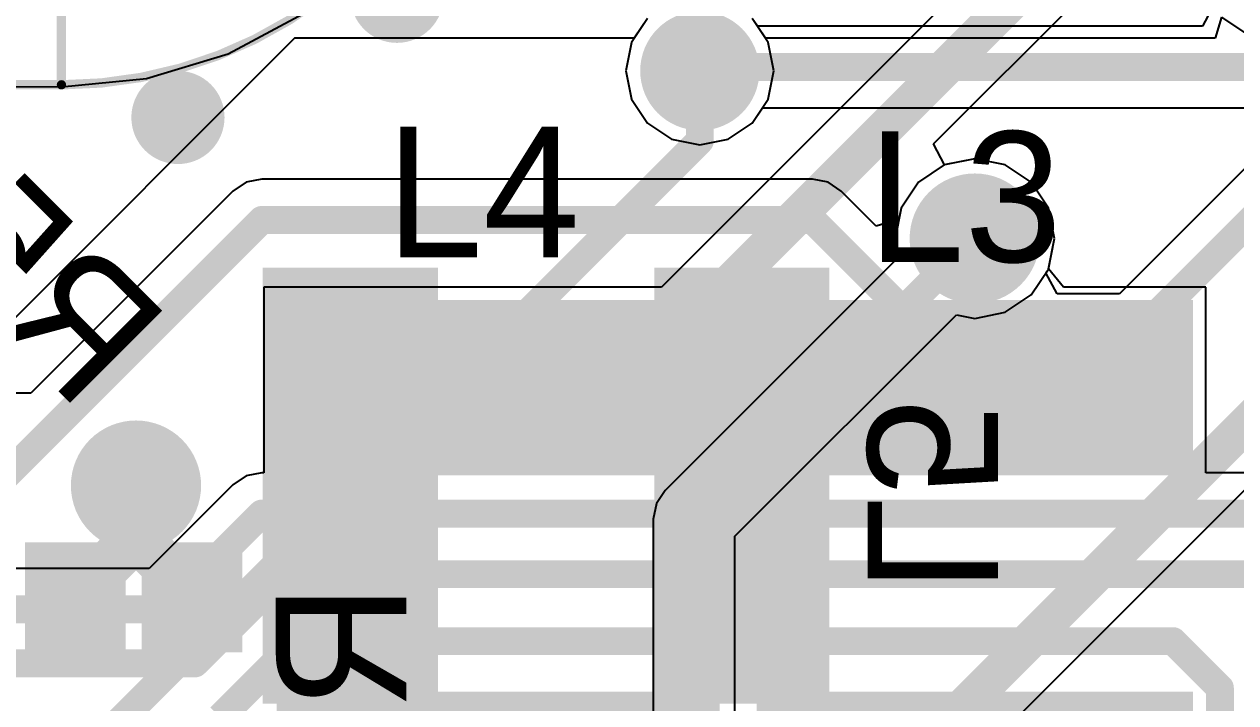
# Model space of a CAD drawing. Header units: millimetres. Extents: x 73 to 190, y 73 to 267.
# Drawn here: x 99.4 to 105.9, y 112.26 to 115.9 of the extents above; entities that cross this region are included whole.
import ezdxf

# ---------------------------------------------------------------- set-up
doc = ezdxf.new("R2010")
doc.units = ezdxf.units.MM
for name, color, linetype in [('BottomLayer', 5, 'Continuous'), ('BottomOverlay', 54, 'Continuous'), ('BottomPaste', 16, 'Continuous'), ('BottomSolder', 6, 'Continuous'), ('DrillDrawing', 1, 'Continuous'), ('KeepOutLayer', 6, 'Continuous'), ('Mechanical1', 6, 'Continuous'), ('Mechanical16', 56, 'Continuous'), ('MidLayer1', 16, 'Continuous'), ('MidLayer2', 76, 'Continuous'), ('MultiLayer', 9, 'Continuous'), ('TopLayer', 1, 'Continuous'), ('TopOverlay', 2, 'Continuous'), ('TopPaste', 8, 'Continuous'), ('TopSolder', 216, 'Continuous'), ('ViaHoleLayer', 16, 'Continuous')]:
    doc.layers.add(name, color=color, linetype=linetype)

msp = doc.modelspace()

# ---------------------------------------------------------------- linework, layer by layer
at = {"layer": 'BottomLayer'}
for p, q in [((105.7817, 116.0012), (105.7219, 115.8892)), ((100.494, 115.7416), (100.898, 115.9575)), ((100.494, 115.7416), (100.898, 115.9575)), ((102.7438, 115.9312), (102.6576, 115.8022)), ((103.3342, 115.8892), (103.3062, 115.9312)), ((105.7219, 115.8892), (103.3342, 115.8892)), ((102.6576, 115.8022), (102.6274, 115.65)), ((100.0558, 115.6086), (100.494, 115.7416)), ((100.0558, 115.6086), (100.494, 115.7416)), ((102.6274, 115.65), (102.6576, 115.4978)), ((96.8, 115.575), (99.6, 115.5637)), ((96.8, 115.575), (99.6, 115.5637)), ((99.6, 115.5637), (100.0558, 115.6086)), ((99.6, 115.5637), (100.0558, 115.6086)), ((102.6576, 115.4978), (102.7438, 115.3688)), ((103.3062, 115.3688), (103.361, 115.4508)), ((103.361, 115.4508), (108.16, 115.4508)), ((102.7438, 115.3688), (102.8728, 115.2826)), ((103.1772, 115.2826), (103.3062, 115.3688)), ((102.8728, 115.2826), (103.025, 115.2524)), ((103.025, 115.2524), (103.1772, 115.2826)), ((106.0672, 115.245), (105.2764, 114.4542)), ((104.3363, 115.1452), (104.1976, 115.0524)), ((104.5, 115.1777), (104.3363, 115.1452)), ((104.6637, 115.1452), (104.5, 115.1777)), ((104.8024, 115.0524), (104.6637, 115.1452)), ((100.5911, 115.0525), (100.52, 115.005)), ((100.675, 115.0692), (100.5911, 115.0525)), ((103.6291, 115.0692), (100.675, 115.0692)), ((103.7129, 115.0525), (103.6291, 115.0692)), ((103.7841, 115.005), (103.7129, 115.0525)), ((104.1976, 115.0524), (104.1048, 114.9137)), ((104.8952, 114.9137), (104.8024, 115.0524)), ((100.52, 115.005), (99.4364, 113.9214)), ((103.9715, 114.8176), (103.7841, 115.005)), ((104.1048, 114.9137), (104.0931, 114.8544)), ((104.9277, 114.75), (104.8952, 114.9137)), ((104.0931, 114.8544), (103.9715, 114.8176)), ((104.8952, 114.5863), (104.9277, 114.75)), ((104.8817, 114.5662), (104.8952, 114.5863)), ((104.9416, 114.4542), (104.8817, 114.5662)), ((105.2764, 114.4542), (104.9416, 114.4542)), ((103.852, 111.306), (106.782, 114.2359)), ((99.4364, 113.9214), (99.3094, 113.9214))]:
    msp.add_line(p, q, dxfattribs=at)
for points, const_width in [([(101.275, 116.05, 1), (101.525, 116.05, 1)], 0.25), ([(102.9, 115.65, 1), (103.15, 115.65, 1)], 0.25), ([(102.9975, 115.64, 1), (103.0725, 115.64, 1)], 0.075), ([(103.0275, 115.67, 1), (103.1025, 115.67, 1)], 0.075), ([(103.0275, 115.67, 1), (103.1025, 115.67, 1)], 0.075), ([(100.1, 115.4, 1), (100.35, 115.4, 1)], 0.25), ([(104.3602, 114.75, 1), (104.6398, 114.75, 1)], 0.2795), ([(100.6375, 114.85, 1), (100.7125, 114.85, 1)], 0.075), ([(100.6375, 114.85, 1), (100.7125, 114.85, 1)], 0.075), ([(103.5916, 114.85, 1), (103.6666, 114.85, 1)], 0.075), ([(103.5916, 114.85, 1), (103.6666, 114.85, 1)], 0.075), ([(104.2066, 114.235, 1), (104.2816, 114.235, 1)], 0.075), ([(104.2066, 114.235, 1), (104.2816, 114.235, 1)], 0.075), ([(105.3297, 114.235, 1), (105.4047, 114.235, 1)], 0.075), ([(105.3297, 114.235, 1), (105.4047, 114.235, 1)], 0.075), ([(99.8603, 113.425, 1), (100.1397, 113.425, 1)], 0.2794), ([(99.9375, 113.425, 1), (100.0625, 113.425, 1)], 0.125), ([(101.1125, 113.425, 1), (101.1875, 113.425, 1)], 0.075), ([(99.9365, 113.15, 1), (100.0635, 113.15, 1)], 0.127), ([(99.9365, 113.15, 1), (100.0635, 113.15, 1)], 0.127), ([(99.9375, 113.15, 1), (100.0625, 113.15, 1)], 0.125), ([(99.6865, 112.9, 1), (99.8135, 112.9, 1)], 0.127), ([(100.1865, 112.9, 1), (100.3135, 112.9, 1)], 0.127), ([(103.2125, 112.675, 1), (103.2875, 112.675, 1)], 0.075), ([(103.0181, 112.4806, 1), (103.0931, 112.4806, 1)], 0.075), ([(103.0181, 112.4806, 1), (103.0931, 112.4806, 1)], 0.075), ([(101.1125, 112.35, 1), (101.1875, 112.35, 1)], 0.075), ([(101.1125, 112.35, 1), (101.1875, 112.35, 1)], 0.075)]:
    msp.add_lwpolyline(points, format="xyb", close=True, dxfattribs=dict(at, const_width=const_width))
for points, const_width in [([(103.035, 115.64), (103.065, 115.67)], 0.15), ([(103.065, 115.67), (114.63, 115.67)], 0.15), ([(105.3672, 114.235), (106.2223, 115.09)], 0.15), ([(99.25, 113.4251), (100.675, 114.85)], 0.15), ([(100.675, 114.85), (103.6291, 114.85)], 0.15), ([(103.6291, 114.85), (104.2441, 114.235)], 0.15), ([(103.55, 111.35), (106.825, 114.625)], 0.2), ([(104.2441, 114.235), (105.3672, 114.235)], 0.15), ([(100, 113.15), (100, 113.425)], 0.25), ([(101.15, 112.35), (101.15, 113.425)], 0.15), ([(99.75, 112.9), (100, 113.15)], 0.254), ([(100, 113.15), (100.25, 112.9)], 0.254), ([(103.0556, 112.4806), (103.25, 112.675)], 0.15), ([(103.0556, 110.5444), (103.0556, 112.4806)], 0.15), ([(101.15, 112.35), (102.5, 111)], 0.15)]:
    msp.add_lwpolyline(points, dxfattribs=dict(at, const_width=const_width))
for points in [[(100.75, 112.325), (101.55, 112.325), (100.75, 114.525), (101.55, 114.525)], [(102.85, 112.325), (103.65, 112.325), (102.85, 114.525), (103.65, 114.525)], [(99.475, 113.05), (99.475, 112.6), (99.875, 113.05), (99.875, 112.6)], [(100.1, 113.05), (100.1, 112.6), (100.5, 113.05), (100.5, 112.6)]]:
    msp.add_solid(points, dxfattribs=at)
at = {"layer": 'BottomPaste'}
for points in [[(100.8, 112.375), (101.5, 112.375), (100.8, 114.475), (101.5, 114.475)], [(102.9, 112.375), (103.6, 112.375), (102.9, 114.475), (103.6, 114.475)], [(99.525, 113), (99.525, 112.65), (99.825, 113), (99.825, 112.65)], [(100.15, 113), (100.15, 112.65), (100.45, 113), (100.45, 112.65)]]:
    msp.add_solid(points, dxfattribs=at)
at = {"layer": 'BottomSolder'}
for points, const_width in [([(106, 116.4, 1), (106.57, 116.4, 1)], 0.57), ([(102.865, 115.65, 1), (103.185, 115.65, 1)], 0.32), ([(104.3252, 114.75, 1), (104.6747, 114.75, 1)], 0.3495), ([(99.8253, 113.425, 1), (100.1747, 113.425, 1)], 0.3494)]:
    msp.add_lwpolyline(points, format="xyb", close=True, dxfattribs=dict(at, const_width=const_width))
for points in [[(100.68, 112.255), (101.62, 112.255), (100.68, 114.595), (101.62, 114.595)], [(102.78, 112.255), (103.72, 112.255), (102.78, 114.595), (103.72, 114.595)], [(99.405, 113.12), (99.405, 112.53), (99.945, 113.12), (99.945, 112.53)], [(100.03, 113.12), (100.03, 112.53), (100.57, 113.12), (100.57, 112.53)]]:
    msp.add_solid(points, dxfattribs=at)
at = {"layer": 'DrillDrawing', "const_width": 0.15}
msp.add_lwpolyline([(101.05, 126.9796, -0.260313), (123.5212, 113.2573)], format="xyb", dxfattribs=at)
at = {"layer": 'DrillDrawing'}
for points, const_width in [([(102.975, 115.65, 1), (103.075, 115.65, 1)], 0.1), ([(100.175, 115.4, 1), (100.275, 115.4, 1)], 0.1), ([(104.4237, 114.75, 1), (104.5763, 114.75, 1)], 0.1525), ([(99.9238, 113.425, 1), (100.0762, 113.425, 1)], 0.1524)]:
    msp.add_lwpolyline(points, format="xyb", close=True, dxfattribs=dict(at, const_width=const_width))
at = {"layer": 'KeepOutLayer', "const_width": 0.15}
msp.add_lwpolyline([(101.05, 126.9796, -0.260313), (123.5212, 113.2573)], format="xyb", dxfattribs=at)
at = {"layer": 'Mechanical1', "const_width": 0.15}
msp.add_lwpolyline([(101.05, 126.9796, -0.260313), (123.5212, 113.2573)], format="xyb", dxfattribs=at)
at = {"layer": 'Mechanical16', "const_width": 0.05}
msp.add_lwpolyline([(101.925, 117.9, -0.414214), (99.6, 115.575)], format="xyb", dxfattribs=at)
for points in [[(99.6, 115.575), (99.6, 116.5)], [(96.8, 115.575), (99.6, 115.575)]]:
    msp.add_lwpolyline(points, dxfattribs=at)
at = {"layer": 'Mechanical16', "const_width": 0.025}
msp.add_lwpolyline([(99.5875, 115.575, 1), (99.6125, 115.575, 1)], format="xyb", close=True, dxfattribs=at)
msp.add_lwpolyline([(99.5875, 115.575, 1), (99.6125, 115.575, 1)], format="xyb", close=True, dxfattribs=at)
msp.add_lwpolyline([(99.5875, 115.575, 1), (99.6125, 115.575, 1)], format="xyb", close=True, dxfattribs=at)
at = {"layer": 'MidLayer1'}
for p, q in [((102.7438, 115.9312), (102.6576, 115.8022)), ((103.3924, 115.8022), (103.3062, 115.9312)), ((105.8236, 115.9386), (106.0353, 115.7972)), ((102.6576, 115.8022), (102.6274, 115.65)), ((103.4226, 115.65), (103.3924, 115.8022)), ((102.6274, 115.65), (102.6576, 115.4978)), ((103.3924, 115.4978), (103.4226, 115.65)), ((102.6576, 115.4978), (102.7438, 115.3688)), ((103.3062, 115.3688), (103.3924, 115.4978)), ((102.7438, 115.3688), (102.8728, 115.2826)), ((103.1772, 115.2826), (103.3062, 115.3688)), ((102.8728, 115.2826), (103.025, 115.2524)), ((103.025, 115.2524), (103.1772, 115.2826)), ((104.3363, 115.1452), (104.1976, 115.0524)), ((104.5, 115.1777), (104.3363, 115.1452)), ((104.6637, 115.1452), (104.5, 115.1777)), ((104.8024, 115.0524), (104.6637, 115.1452)), ((104.1976, 115.0524), (104.1048, 114.9137)), ((104.8952, 114.9137), (104.8024, 115.0524)), ((104.1048, 114.9137), (104.0723, 114.75)), ((104.9277, 114.75), (104.8952, 114.9137)), ((104.0723, 114.75), (104.0918, 114.6518)), ((104.8952, 114.5863), (104.9277, 114.75)), ((104.0918, 114.6518), (102.8394, 113.3994)), ((104.8024, 114.4476), (104.8952, 114.5863)), ((104.6637, 114.3548), (104.8024, 114.4476)), ((103.2136, 113.1536), (104.4018, 114.3418)), ((104.4018, 114.3418), (104.5, 114.3223)), ((104.5, 114.3223), (104.6637, 114.3548)), ((102.8394, 113.3994), (102.7919, 113.3283)), ((102.7919, 113.3283), (102.7752, 113.2444)), ((102.7752, 113.2444), (102.7752, 111.4547)), ((103.2136, 111.4143), (103.2136, 113.1536))]:
    msp.add_line(p, q, dxfattribs=at)
for points, const_width in [([(101.275, 116.05, 1), (101.525, 116.05, 1)], 0.25), ([(102.9, 115.65, 1), (103.15, 115.65, 1)], 0.25), ([(100.1, 115.4, 1), (100.35, 115.4, 1)], 0.25), ([(104.3602, 114.75, 1), (104.6398, 114.75, 1)], 0.2795), ([(104.4625, 114.75, 1), (104.5375, 114.75, 1)], 0.075), ([(99.8603, 113.425, 1), (100.1397, 113.425, 1)], 0.2794), ([(102.9569, 113.2444, 1), (103.0319, 113.2444, 1)], 0.075), ([(102.9569, 113.2444, 1), (103.0319, 113.2444, 1)], 0.075)]:
    msp.add_lwpolyline(points, format="xyb", close=True, dxfattribs=dict(at, const_width=const_width))
at = {"layer": 'MidLayer1', "const_width": 0.15}
for points in [[(102.9944, 113.2444), (104.5, 114.75)], [(102.9944, 110.6936), (102.9944, 113.2444)]]:
    msp.add_lwpolyline(points, dxfattribs=at)
at = {"layer": 'MidLayer2'}
for p, q in [((102.7438, 115.9312), (102.6729, 115.825)), ((103.3771, 115.825), (103.3062, 115.9312)), ((105.8236, 115.9386), (105.7891, 115.825)), ((100.85, 115.825), (98.6428, 113.6178)), ((102.6729, 115.825), (100.85, 115.825)), ((105.7891, 115.825), (103.3771, 115.825))]:
    msp.add_line(p, q, dxfattribs=at)
for points, const_width in [([(101.275, 116.05, 1), (101.525, 116.05, 1)], 0.25), ([(102.9, 115.65, 1), (103.15, 115.65, 1)], 0.25), ([(102.9875, 115.65, 1), (103.0625, 115.65, 1)], 0.075), ([(100.1, 115.4, 1), (100.35, 115.4, 1)], 0.25), ([(102.9875, 115.275, 1), (103.0625, 115.275, 1)], 0.075), ([(102.9875, 115.275, 1), (103.0625, 115.275, 1)], 0.075), ([(104.3602, 114.75, 1), (104.6398, 114.75, 1)], 0.2795), ([(99.8603, 113.425, 1), (100.1397, 113.425, 1)], 0.2794)]:
    msp.add_lwpolyline(points, format="xyb", close=True, dxfattribs=dict(at, const_width=const_width))
at = {"layer": 'MidLayer2', "const_width": 0.15}
for points in [[(103.025, 115.275), (103.025, 115.65)], [(98.75, 111), (103.025, 115.275)]]:
    msp.add_lwpolyline(points, dxfattribs=at)
at = {"layer": 'MultiLayer'}
for points, const_width in [([(101.275, 116.05, 1), (101.525, 116.05, 1)], 0.25), ([(102.9, 115.65, 1), (103.15, 115.65, 1)], 0.25), ([(100.1, 115.4, 1), (100.35, 115.4, 1)], 0.25), ([(104.3602, 114.75, 1), (104.6398, 114.75, 1)], 0.2795), ([(99.8603, 113.425, 1), (100.1397, 113.425, 1)], 0.2794)]:
    msp.add_lwpolyline(points, format="xyb", close=True, dxfattribs=dict(at, const_width=const_width))
at = {"layer": 'TopLayer'}
for p, q in [((104.902, 116.5731), (102.8189, 114.49)), ((104.2787, 115.2576), (105.1764, 116.1553)), ((102.7438, 115.9312), (102.6576, 115.8022)), ((103.3924, 115.8022), (103.3062, 115.9312)), ((105.8236, 115.9386), (106.0353, 115.7972)), ((102.6576, 115.8022), (102.6274, 115.65)), ((103.4226, 115.65), (103.3924, 115.8022)), ((102.6274, 115.65), (102.6576, 115.4978)), ((103.3924, 115.4978), (103.4226, 115.65)), ((102.6576, 115.4978), (102.7438, 115.3688)), ((103.3062, 115.3688), (103.3924, 115.4978)), ((102.7438, 115.3688), (102.8728, 115.2826)), ((103.1772, 115.2826), (103.3062, 115.3688)), ((102.8728, 115.2826), (103.025, 115.2524)), ((103.025, 115.2524), (103.1772, 115.2826)), ((104.3385, 115.1456), (104.2787, 115.2576)), ((104.5, 115.1777), (104.3385, 115.1456)), ((104.6637, 115.1452), (104.5, 115.1777)), ((104.8024, 115.0524), (104.6637, 115.1452)), ((104.8952, 114.9137), (104.8024, 115.0524)), ((104.9277, 114.75), (104.8952, 114.9137)), ((104.8955, 114.5882), (104.9277, 114.75)), ((104.9761, 114.49), (104.8955, 114.5882)), ((102.8189, 114.49), (100.685, 114.49)), ((100.685, 114.49), (100.685, 113.4942)), ((105.74, 114.49), (104.9761, 114.49)), ((105.74, 113.4942), (105.74, 114.49)), ((100.675, 113.4942), (100.5911, 113.4775)), ((100.685, 113.4942), (100.675, 113.4942)), ((106.6911, 113.4942), (105.74, 113.4942)), ((100.52, 113.43), (100.0702, 112.9802)), ((100.5911, 113.4775), (100.52, 113.43)), ((100.0702, 112.9802), (98.8846, 112.9802))]:
    msp.add_line(p, q, dxfattribs=at)
for points, const_width in [([(102.625, 113.95), (105.075, 116.4)], 0.2), ([(104.5, 113.95), (104.5, 114.75)], 0.15), ([(101.925, 113.95), (102.625, 113.95)], 0.2), ([(100.161, 112.761), (100.675, 113.275)], 0.15), ([(100.675, 113.275), (106.925, 113.275)], 0.15), ([(100.3154, 112.471), (100.7944, 112.95)], 0.15), ([(100.7944, 112.95), (106.775, 112.95)], 0.15), ([(97.4408, 112.761), (100.161, 112.761)], 0.15), ([(100.452, 112.181), (100.8616, 112.5906)], 0.15), ([(100.8616, 112.5906), (105.5635, 112.5906)], 0.15), ([(105.5635, 112.5906), (105.815, 112.3391)], 0.15), ([(97.5609, 112.471), (100.3154, 112.471)], 0.15), ([(105.815, 111.361), (105.815, 112.3391)], 0.15)]:
    msp.add_lwpolyline(points, dxfattribs=dict(at, const_width=const_width))
for points, const_width in [([(101.275, 116.05, 1), (101.525, 116.05, 1)], 0.25), ([(102.9, 115.65, 1), (103.15, 115.65, 1)], 0.25), ([(100.1, 115.4, 1), (100.35, 115.4, 1)], 0.25), ([(104.3602, 114.75, 1), (104.6398, 114.75, 1)], 0.2795), ([(104.4625, 114.75, 1), (104.5375, 114.75, 1)], 0.075), ([(101.875, 113.95, 1), (101.975, 113.95, 1)], 0.1), ([(102.575, 113.95, 1), (102.675, 113.95, 1)], 0.1), ([(102.575, 113.95, 1), (102.675, 113.95, 1)], 0.1), ([(104.4625, 113.95, 1), (104.5375, 113.95, 1)], 0.075), ([(99.8603, 113.425, 1), (100.1397, 113.425, 1)], 0.2794), ([(100.6375, 113.275, 1), (100.7125, 113.275, 1)], 0.075), ([(100.6375, 113.275, 1), (100.7125, 113.275, 1)], 0.075), ([(100.7569, 112.95, 1), (100.8319, 112.95, 1)], 0.075), ([(100.7569, 112.95, 1), (100.8319, 112.95, 1)], 0.075), ([(100.1235, 112.761, 1), (100.1985, 112.761, 1)], 0.075), ([(100.1235, 112.761, 1), (100.1985, 112.761, 1)], 0.075), ([(100.8241, 112.5906, 1), (100.8991, 112.5906, 1)], 0.075), ([(100.8241, 112.5906, 1), (100.8991, 112.5906, 1)], 0.075), ([(105.526, 112.5906, 1), (105.601, 112.5906, 1)], 0.075), ([(105.526, 112.5906, 1), (105.601, 112.5906, 1)], 0.075), ([(100.2779, 112.471, 1), (100.3529, 112.471, 1)], 0.075), ([(100.2779, 112.471, 1), (100.3529, 112.471, 1)], 0.075), ([(105.7775, 112.3391, 1), (105.8525, 112.3391, 1)], 0.075), ([(105.7775, 112.3391, 1), (105.8525, 112.3391, 1)], 0.075)]:
    msp.add_lwpolyline(points, format="xyb", close=True, dxfattribs=dict(at, const_width=const_width))
for points in [[(100.825, 114.35), (100.825, 113.55), (103.025, 114.35), (103.025, 113.55)], [(103.4, 114.35), (103.4, 113.55), (105.6, 114.35), (105.6, 113.55)]]:
    msp.add_solid(points, dxfattribs=at)
at = {"layer": 'TopPaste'}
for points in [[(100.875, 114.3), (100.875, 113.6), (102.975, 114.3), (102.975, 113.6)], [(103.45, 114.3), (103.45, 113.6), (105.55, 114.3), (105.55, 113.6)]]:
    msp.add_solid(points, dxfattribs=at)
at = {"layer": 'TopSolder'}
for points, const_width in [([(106, 116.4, 1), (106.57, 116.4, 1)], 0.57), ([(102.865, 115.65, 1), (103.185, 115.65, 1)], 0.32), ([(104.3252, 114.75, 1), (104.6747, 114.75, 1)], 0.3495), ([(99.8253, 113.425, 1), (100.1747, 113.425, 1)], 0.3494)]:
    msp.add_lwpolyline(points, format="xyb", close=True, dxfattribs=dict(at, const_width=const_width))
for points in [[(100.755, 114.42), (100.755, 113.48), (103.095, 114.42), (103.095, 113.48)], [(103.33, 114.42), (103.33, 113.48), (105.67, 114.42), (105.67, 113.48)], [(100.755, 112.32), (100.755, 111.38), (103.095, 112.32), (103.095, 111.38)], [(103.33, 112.32), (103.33, 111.38), (105.67, 112.32), (105.67, 111.38)]]:
    msp.add_solid(points, dxfattribs=at)
at = {"layer": 'ViaHoleLayer'}
for points, const_width in [([(102.975, 115.65, 1), (103.075, 115.65, 1)], 0.1), ([(100.175, 115.4, 1), (100.275, 115.4, 1)], 0.1), ([(104.4237, 114.75, 1), (104.5763, 114.75, 1)], 0.1525), ([(99.9238, 113.425, 1), (100.0762, 113.425, 1)], 0.1524)]:
    msp.add_lwpolyline(points, format="xyb", close=True, dxfattribs=dict(at, const_width=const_width))

# ---------------------------------------------------------------- texts
at = {"layer": 'BottomOverlay', "text_generation_flag": 2}
for s, rotation, p in [('R59', 315, (99.7, 113.8141)), ('L5', 270, (103.925, 112.85)), ('R7', 90, (101.45, 112.9))]:
    msp.add_text(s, height=0.7, rotation=rotation, dxfattribs=at).set_placement(p)
at = {"layer": 'TopOverlay'}
for s, p in [('L4', (101.3405, 114.65)), ('L3', (103.925, 114.625))]:
    msp.add_text(s, height=0.7, rotation=360, dxfattribs=at).set_placement(p)

doc.saveas('drawing.dxf')
